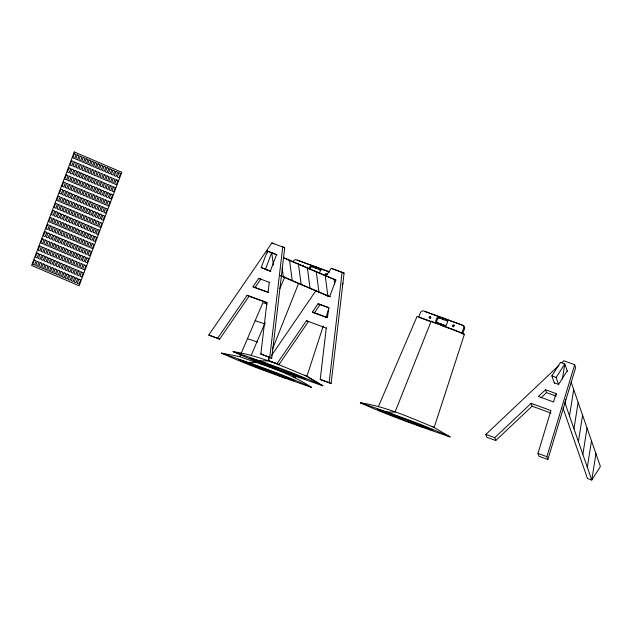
<?xml version="1.0" encoding="UTF-8"?>
<svg xmlns="http://www.w3.org/2000/svg" width="632" height="632" viewBox="0 0 632 632"><rect width="100%" height="100%" fill="white"/><g stroke="black" fill="none" stroke-linecap="round" stroke-linejoin="round"><path stroke-width="0.95" d="M326.175 275.639L326.254 274.47L327.321 274.114M430.179 318.275L430.89 317.327L430.321 316.379L429.254 316.735L429.175 317.904L430.179 318.275L430.202 317.138M453.484 326.768L454.195 325.828L453.618 324.88L452.559 325.235L452.473 326.404L453.484 326.768L453.5 325.63L454.558 325.275M260.858 354.046L266.902 302.562L247.104 295.334L217.653 338.294L208.758 335.047L271.894 242.941L284.708 247.736L271.736 358.139L260.858 354.046L271.736 358.139M269.295 282.212L268.118 292.253L252.998 286.738L258.741 278.364L269.516 282.417M269.753 357.293L282.725 246.891L284.708 247.736M325.733 276.405L331.271 268.323L344.077 273.127L331.105 383.521L320.227 379.429L326.278 327.945M331.105 383.521L329.13 382.676L342.102 272.274M562.401 378.995L564.795 363.945L560.497 362.373L551.855 375.898L554.398 383.229M565.656 399.345L565.055 403.113L591.757 480.051L600.4 466.527L571.154 382.257M569.503 415.935L573.69 389.589M573.959 428.757L578.146 402.41M578.406 441.578L582.593 415.232M582.854 454.4L587.049 428.054M587.31 467.23L591.497 440.875M595.952 453.697L591.757 480.051L587.468 478.479L562.986 407.956M561.69 362.815L563.839 360.785L574.67 364.735L575.665 367.587L547.857 459.519L538.962 456.272L537.966 453.428L550.938 410.555L531.133 403.327L494.769 437.676L485.866 434.429L558.83 365.517M556.057 393.61L553.529 401.968L538.409 396.454L545.503 389.754L556.057 393.61L556.555 395.032M547.857 459.519L546.87 456.675L574.67 364.735M306.915 376.309C283.002 366.426 258.899 355.492 233.097 351.605C262.201 364.83 292.632 375.313 322.865 385.757L306.915 376.309L323.244 326.009M325.97 317.62L328.988 308.305M378.513 406.305L417.104 316.324L452.536 329.24L464.402 334.312L434.152 427.469C410.239 417.586 386.144 406.653 360.343 402.766C389.438 415.99 419.877 426.474 450.11 436.917L432.091 426.284M268.339 270.591L261.214 267.549L267.431 251.007L277.069 254.854M270.852 271.397L265.511 269.113L271.728 252.571L273.387 265.171M308.858 268.845L309.451 267.273A1.24 1.122 -66.9 0 1 310.968 266.483L320.495 270.014A1.24 1.122 -66.9 0 1 320.977 270.362M309.798 269.248L310.391 267.676A1.24 1.122 -66.9 0 1 311.908 266.886M319.294 273.553L320.187 271.183A1.24 1.122 -66.9 0 0 319.555 269.611M342.283 284.874L342.971 283.033M440.283 325.117L440.725 323.94L441.665 324.335M424.475 311.347L463.303 325.512A2.844 2.567 -66.9 0 1 464.567 328.656L462.79 333.38L461.85 332.977L463.619 328.253A2.844 2.567 -66.9 0 0 462.363 325.109L423.527 310.944A2.844 2.567 -66.9 0 0 420.493 312.524L418.716 317.256L430.4 321.514M269.619 356.314L267.802 360.896L259.76 360.888L266.688 363.85M272.542 348.967L298.438 283.815M239.733 356.661C264.121 365.525 289.598 372.643 311.323 387.274C281.09 376.838 250.659 366.355 221.563 353.13L239.733 356.661L262.888 302.673L267.218 304.118M251.275 355.145L265.163 322.747M279.834 288.555L284.85 276.856M558.696 384.793L556.152 377.47L564.795 363.945L567.338 371.268M567.196 370.873L558.554 384.398L554.264 382.834M208.758 335.047L219.636 339.139L249.079 296.187L267.083 302.752M252.998 286.738L254.973 287.584L260.716 279.21L258.741 278.364M268.126 360.43L277.029 363.677L306.473 320.724L308.456 321.57L279.004 364.522L268.126 360.43L270.346 357.199M271.452 355.579L316.316 290.143M312.366 312.121L318.109 303.747L328.672 307.594L327.487 317.635L312.366 312.121L326.799 317.509M314.349 312.966L320.092 304.592L328.885 307.8M485.866 434.429L486.861 437.273L495.757 440.52L532.12 406.178L551.025 413.075M540.818 397.963L546.49 392.606L556.168 396.138M302.017 265.574L303.076 265.219L303.652 266.167M256.26 362.42L248.226 362.413L255.146 365.375M462.577 333.712L464.402 334.312M255.17 320.669L264.887 323.955M247.452 338.665L257.477 342.062M233.097 351.605C263.331 362.049 293.762 372.532 322.865 385.757M221.563 353.13C251.789 363.566 282.228 374.049 311.323 387.274M360.343 402.766C390.576 413.209 421.007 423.693 450.11 436.917M344.077 273.127L331.271 268.323M297.23 260.187L329.588 271.989L296.29 259.784A2.844 2.567 -66.9 0 0 293.256 261.364M273.103 253.377L276.54 254.633L270.322 271.175L266.033 269.603M332.479 278.759L335.916 280.016L329.699 296.558L325.401 294.994M447.74 321.175L438.213 317.643A1.24 1.122 -66.9 0 0 436.696 318.433L435.803 320.795A1.24 1.122 -66.9 0 0 436.436 322.367L445.023 325.504A1.24 1.122 -66.9 0 0 446.54 324.714L447.424 322.352A1.24 1.122 -66.9 0 0 446.8 320.772M445.963 325.907L437.376 322.77A1.24 1.122 -66.9 0 1 436.744 321.198L437.636 318.836A1.24 1.122 -66.9 0 1 439.153 318.046M441.183 325.448L461.85 332.977M261.214 267.549L265.511 269.113M551.855 375.898L556.152 377.47M254.973 287.584L268.316 292.45M306.473 320.724L326.46 328.134M537.966 453.428L546.87 456.675M320.227 379.429L329.13 382.676M271.894 242.941L273.877 243.786M443.885 318.433L442.945 318.03L442.503 319.207L443.443 319.61M283.302 257.524L335.853 279.984M272.779 253.29L267.431 251.007L267.692 252.942M283.468 257.864L285.245 258.622M286.138 259.002L294.149 262.43M295.041 262.809L303.06 266.238M303.945 266.617L311.963 270.046M312.856 270.425L320.866 273.853M321.759 274.233L331.555 278.42M437.794 324.05L431.15 321.214L395.04 412.064L387.005 412.056L393.933 415.011M280.648 275.584L330.52 296.906M280.805 275.923L328.008 296.108M318.109 303.747L320.092 304.592M247.104 295.334L249.079 296.187M217.653 338.294L219.636 339.139M277.029 363.677L279.004 364.522M416.52 424.672L423.448 427.635L420.217 424.349M289.274 373.512L296.203 376.475L292.972 373.188M277.74 375.029L284.661 377.991L282.077 375.361M293.311 376.64L295.373 377.833M304.853 375.124L319.539 383.837M545.503 389.754L546.49 392.606M531.133 403.327L532.12 406.178M494.769 437.676L495.757 440.52M334.067 279.226L334.707 284.068M325.164 275.418L327.85 295.768M316.253 271.61L318.947 291.96M307.35 267.802L310.036 288.153M298.446 263.994L301.132 284.345M289.535 260.187L292.229 280.537M282.172 268.007L283.318 276.729M325.314 274.067L325.227 275.244L326.238 275.607L326.949 274.667L326.381 273.711L325.314 274.067M74.26 151.949L31.6 265.456L79.126 285.775L121.794 172.275L74.26 151.949M34.326 260.076L32.753 264.263L34.507 265.013L36.079 260.826L34.326 260.076M36.996 252.982L35.424 257.169L37.177 257.919L38.749 253.732L36.996 252.982M39.658 245.888L38.086 250.075L39.84 250.825L41.412 246.638L39.658 245.888M42.328 238.793L40.756 242.98L42.51 243.731L44.082 239.544L42.328 238.793M44.998 231.699L43.418 235.886L45.172 236.637L46.744 232.45L44.998 231.699M47.661 224.605L46.089 228.792L47.842 229.542L49.414 225.355L47.661 224.605M50.331 217.511L48.751 221.698L50.505 222.448L52.077 218.261L50.331 217.511M52.993 210.417L51.421 214.603L53.175 215.354L54.747 211.167L52.993 210.417M55.663 203.322L54.083 207.509L55.837 208.26L57.417 204.073L55.663 203.322M58.326 196.228L56.754 200.415L58.507 201.166L60.08 196.979L58.326 196.228M60.996 189.134L59.416 193.321L61.17 194.071L62.75 189.884L60.996 189.134M63.658 182.04L62.086 186.227L63.84 186.977L65.412 182.79L63.658 182.04M66.328 174.946L64.756 179.133L66.502 179.883L68.082 175.696L66.328 174.946M68.991 167.851L67.419 172.038L69.172 172.789L70.745 168.602L68.991 167.851M71.661 160.757L70.089 164.944L71.835 165.695L73.415 161.508L71.661 160.757M74.323 153.663L72.751 157.85L74.505 158.6L76.077 154.413L74.323 153.663M37.296 261.348L35.724 265.535L37.478 266.277L39.05 262.098L37.296 261.348M39.966 254.254L38.394 258.441L40.148 259.191L41.72 255.004L39.966 254.254M42.628 247.159L41.056 251.346L42.81 252.097L44.382 247.91L42.628 247.159M45.299 240.065L43.727 244.252L45.48 245.003L47.052 240.816L45.299 240.065M47.969 232.971L46.389 237.158L48.143 237.909L49.715 233.722L47.969 232.971M50.631 225.877L49.059 230.064L50.813 230.814L52.385 226.627L50.631 225.877M53.301 218.783L51.721 222.97L53.475 223.72L55.055 219.533L53.301 218.783M55.964 211.688L54.392 215.875L56.145 216.626L57.717 212.439L55.964 211.688M58.634 204.594L57.054 208.781L58.808 209.532L60.388 205.345L58.634 204.594M61.296 197.5L59.724 201.687L61.478 202.438L63.05 198.25L61.296 197.5M63.966 190.406L62.394 194.593L64.14 195.343L65.72 191.156L63.966 190.406M66.629 183.312L65.056 187.499L66.81 188.249L68.382 184.062L66.629 183.312M69.299 176.217L67.727 180.404L69.473 181.155L71.053 176.968L69.299 176.217M71.961 169.123L70.389 173.31L72.143 174.061L73.715 169.874L71.961 169.123M74.631 162.029L73.059 166.216L74.813 166.966L76.385 162.78L74.631 162.029M77.294 154.935L75.721 159.122L77.475 159.872L79.047 155.685L77.294 154.935M40.266 262.612L38.694 266.799L40.448 267.549L42.02 263.362L40.266 262.612M42.937 255.518L41.364 259.705L43.118 260.455L44.69 256.268L42.937 255.518M45.607 248.423L44.027 252.61L45.781 253.361L47.353 249.174L45.607 248.423M48.269 241.337L46.697 245.516L48.451 246.267L50.023 242.08L48.269 241.337M50.939 234.243L49.359 238.422L51.113 239.173L52.685 234.986L50.939 234.243M53.601 227.149L52.029 231.336L53.783 232.078L55.355 227.891L53.601 227.149M56.272 220.055L54.692 224.242L56.446 224.984L58.026 220.797L56.272 220.055M58.934 212.96L57.362 217.147L59.116 217.89L60.688 213.703L58.934 212.96M61.604 205.866L60.024 210.053L61.778 210.796L63.358 206.617L61.604 205.866M64.266 198.772L62.694 202.959L64.448 203.709L66.02 199.522L64.266 198.772M66.937 191.678L65.365 195.865L67.111 196.615L68.691 192.428L66.937 191.678M69.599 184.584L68.027 188.77L69.781 189.521L71.353 185.334L69.599 184.584M72.269 177.489L70.697 181.676L72.443 182.427L74.023 178.24L72.269 177.489M74.931 170.395L73.359 174.582L75.113 175.333L76.685 171.146L74.931 170.395M77.602 163.301L76.03 167.488L77.783 168.238L79.356 164.051L77.602 163.301M80.264 156.207L78.692 160.394L80.446 161.144L82.018 156.957L80.264 156.207M43.237 263.884L41.665 268.071L43.418 268.821L44.991 264.634L43.237 263.884M45.907 256.79L44.335 260.977L46.089 261.727L47.661 257.54L45.907 256.79M48.577 249.695L46.997 253.882L48.751 254.633L50.323 250.446L48.577 249.695M51.239 242.601L49.667 246.788L51.421 247.539L52.993 243.352L51.239 242.601M53.91 235.507L52.33 239.694L54.083 240.444L55.663 236.257L53.91 235.507M56.572 228.413L55 232.6L56.754 233.35L58.326 229.163L56.572 228.413M59.242 221.319L57.662 225.506L59.416 226.256L60.996 222.069L59.242 221.319M61.904 214.224L60.332 218.411L62.086 219.162L63.658 214.975L61.904 214.224M64.575 207.13L62.995 211.317L64.748 212.068L66.328 207.881L64.575 207.13M67.237 200.036L65.665 204.223L67.419 204.973L68.991 200.786L67.237 200.036M69.907 192.942L68.335 197.129L70.081 197.879L71.661 193.692L69.907 192.942M72.569 185.847L70.997 190.035L72.751 190.785L74.323 186.598L72.569 185.847M75.24 178.761L73.668 182.94L75.421 183.691L76.993 179.504L75.24 178.761M77.902 171.667L76.33 175.854L78.084 176.597L79.656 172.41L77.902 171.667M80.572 164.573L79 168.76L80.754 169.502L82.326 165.315L80.572 164.573M83.234 157.479L81.662 161.666L83.416 162.408L84.988 158.221L83.234 157.479M46.215 265.156L44.635 269.343L46.389 270.093L47.961 265.906L46.215 265.156M48.877 258.061L47.305 262.248L49.059 262.999L50.631 258.812L48.877 258.061M51.547 250.967L49.968 255.154L51.721 255.905L53.293 251.718L51.547 250.967M54.21 243.873L52.638 248.06L54.392 248.81L55.964 244.624L54.21 243.873M56.88 236.779L55.3 240.966L57.054 241.716L58.634 237.529L56.88 236.779M59.542 229.685L57.97 233.872L59.724 234.622L61.296 230.435L59.542 229.685M62.213 222.59L60.633 226.777L62.386 227.528L63.966 223.341L62.213 222.59M64.875 215.496L63.303 219.683L65.056 220.434L66.629 216.247L64.875 215.496M67.545 208.402L65.973 212.589L67.719 213.34L69.299 209.153L67.545 208.402M70.207 201.308L68.635 205.495L70.389 206.245L71.961 202.058L70.207 201.308M72.877 194.214L71.305 198.401L73.051 199.151L74.631 194.964L72.877 194.214M75.54 187.119L73.968 191.306L75.721 192.057L77.294 187.87L75.54 187.119M78.21 180.025L76.638 184.212L78.392 184.963L79.964 180.776L78.21 180.025M80.872 172.931L79.3 177.118L81.054 177.869L82.626 173.681L80.872 172.931M83.543 165.837L81.97 170.024L83.724 170.774L85.296 166.587L83.543 165.837M86.205 158.743L84.633 162.93L86.386 163.68L87.959 159.493L86.205 158.743M49.185 266.428L47.605 270.615L49.359 271.365L50.931 267.178L49.185 266.428M51.848 259.333L50.276 263.52L52.029 264.271L53.601 260.084L51.848 259.333M54.518 252.239L52.938 256.426L54.692 257.177L56.272 252.99L54.518 252.239M57.18 245.145L55.608 249.332L57.362 250.082L58.934 245.895L57.18 245.145M59.85 238.051L58.27 242.238L60.024 242.988L61.604 238.801L59.85 238.051M62.513 230.957L60.941 235.143L62.694 235.894L64.266 231.707L62.513 230.957M65.183 223.862L63.603 228.049L65.357 228.8L66.937 224.613L65.183 223.862M67.845 216.768L66.273 220.955L68.027 221.706L69.599 217.519L67.845 216.768M70.515 209.674L68.943 213.861L70.689 214.611L72.269 210.424L70.515 209.674M73.178 202.58L71.606 206.767L73.359 207.517L74.931 203.33L73.178 202.58M75.848 195.486L74.276 199.673L76.03 200.423L77.602 196.236L75.848 195.486M78.51 188.391L76.938 192.578L78.692 193.329L80.264 189.142L78.51 188.391M81.18 181.297L79.608 185.484L81.362 186.235L82.934 182.048L81.18 181.297M83.843 174.203L82.271 178.39L84.024 179.14L85.597 174.953L83.843 174.203M86.513 167.109L84.941 171.296L86.695 172.046L88.267 167.859L86.513 167.109M89.175 160.015L87.603 164.202L89.357 164.952L90.929 160.765L89.175 160.015M52.156 267.692L50.576 271.878L52.33 272.629L53.902 268.442L52.156 267.692M54.818 260.605L53.246 264.784L55 265.535L56.572 261.348L54.818 260.605M57.488 253.511L55.908 257.69L57.662 258.441L59.242 254.254L57.488 253.511M60.151 246.417L58.579 250.604L60.332 251.346L61.904 247.159L60.151 246.417M62.821 239.323L61.241 243.51L62.995 244.252L64.575 240.065L62.821 239.323M65.483 232.228L63.911 236.415L65.665 237.158L67.237 232.971L65.483 232.228M68.153 225.134L66.581 229.321L68.327 230.064L69.907 225.885L68.153 225.134M70.816 218.04L69.244 222.227L70.997 222.97L72.569 218.791L70.816 218.04M73.486 210.946L71.914 215.133L73.66 215.883L75.24 211.696L73.486 210.946M76.148 203.852L74.576 208.039L76.33 208.789L77.902 204.602L76.148 203.852M78.818 196.757L77.246 200.944L79 201.695L80.572 197.508L78.818 196.757M81.481 189.663L79.909 193.85L81.662 194.601L83.234 190.414L81.481 189.663M84.151 182.569L82.579 186.756L84.333 187.507L85.905 183.32L84.151 182.569M86.813 175.475L85.241 179.662L86.995 180.412L88.567 176.225L86.813 175.475M89.483 168.381L87.911 172.568L89.665 173.318L91.237 169.131L89.483 168.381M92.146 161.286L90.574 165.473L92.327 166.224L93.899 162.037L92.146 161.286M55.126 268.963L53.546 273.15L55.3 273.901L56.88 269.714L55.126 268.963M57.789 261.869L56.216 266.056L57.97 266.807L59.542 262.62L57.789 261.869M60.459 254.775L58.879 258.962L60.633 259.713L62.213 255.525L60.459 254.775M63.121 247.681L61.549 251.868L63.303 252.618L64.875 248.431L63.121 247.681M65.791 240.587L64.211 244.774L65.965 245.524L67.545 241.337L65.791 240.587M68.454 233.492L66.881 237.679L68.635 238.43L70.207 234.243L68.454 233.492M71.124 226.398L69.552 230.585L71.297 231.336L72.877 227.149L71.124 226.398M73.786 219.304L72.214 223.491L73.968 224.242L75.54 220.055L73.786 219.304M76.456 212.21L74.884 216.397L76.638 217.147L78.21 212.96L76.456 212.21M79.119 205.116L77.546 209.303L79.3 210.053L80.872 205.866L79.119 205.116M81.789 198.029L80.217 202.208L81.97 202.959L83.543 198.772L81.789 198.029M84.451 190.935L82.879 195.114L84.633 195.865L86.205 191.678L84.451 190.935M87.121 183.841L85.549 188.028L87.303 188.77L88.875 184.584L87.121 183.841M89.784 176.747L88.211 180.934L89.965 181.676L91.537 177.489L89.784 176.747M92.454 169.653L90.882 173.84L92.635 174.582L94.208 170.403L92.454 169.653M95.116 162.558L93.544 166.745L95.298 167.488L96.87 163.309L95.116 162.558M58.097 270.235L56.517 274.422L58.27 275.173L59.85 270.986L58.097 270.235M60.759 263.141L59.187 267.328L60.941 268.079L62.513 263.892L60.759 263.141M63.429 256.047L61.849 260.234L63.603 260.984L65.183 256.797L63.429 256.047M66.091 248.953L64.519 253.14L66.273 253.89L67.845 249.703L66.091 248.953M68.762 241.858L67.189 246.046L68.935 246.796L70.515 242.609L68.762 241.858M71.424 234.764L69.852 238.951L71.606 239.702L73.178 235.515L71.424 234.764M74.094 227.67L72.522 231.857L74.268 232.608L75.848 228.421L74.094 227.67M76.756 220.576L75.184 224.763L76.938 225.513L78.51 221.326L76.756 220.576M79.427 213.482L77.855 217.669L79.608 218.419L81.18 214.232L79.427 213.482M82.089 206.388L80.517 210.575L82.271 211.325L83.843 207.138L82.089 206.388M84.759 199.293L83.187 203.48L84.941 204.231L86.513 200.044L84.759 199.293M87.421 192.199L85.849 196.386L87.603 197.137L89.175 192.95L87.421 192.199M90.092 185.105L88.52 189.292L90.273 190.042L91.845 185.855L90.092 185.105M92.754 178.011L91.182 182.198L92.936 182.948L94.508 178.761L92.754 178.011M95.424 170.917L93.852 175.104L95.606 175.854L97.178 171.667L95.424 170.917M98.086 163.822L96.514 168.009L98.268 168.76L99.84 164.573L98.086 163.822M61.067 271.507L59.487 275.694L61.241 276.445L62.821 272.258L61.067 271.507M63.729 264.413L62.157 268.6L63.911 269.351L65.483 265.163L63.729 264.413M66.4 257.319L64.82 261.506L66.573 262.256L68.153 258.069L66.4 257.319M69.062 250.225L67.49 254.412L69.244 255.162L70.816 250.975L69.062 250.225M71.732 243.13L70.16 247.317L71.906 248.068L73.486 243.881L71.732 243.13M74.394 236.036L72.822 240.223L74.576 240.974L76.148 236.787L74.394 236.036M77.064 228.942L75.492 233.129L77.246 233.88L78.818 229.693L77.064 228.942M79.727 221.848L78.155 226.035L79.909 226.785L81.481 222.598L79.727 221.848M82.397 214.754L80.825 218.941L82.579 219.691L84.151 215.504L82.397 214.754M85.059 207.659L83.487 211.846L85.241 212.597L86.813 208.41L85.059 207.659M87.73 200.565L86.157 204.752L87.911 205.503L89.483 201.316L87.73 200.565M90.392 193.471L88.82 197.658L90.574 198.409L92.146 194.221L90.392 193.471M93.062 186.377L91.49 190.564L93.244 191.314L94.816 187.127L93.062 186.377M95.724 179.283L94.152 183.47L95.906 184.22L97.478 180.033L95.724 179.283M98.395 172.188L96.822 176.375L98.576 177.126L100.148 172.939L98.395 172.188M101.065 165.094L99.485 169.281L101.239 170.032L102.811 165.845L101.065 165.094M64.037 272.779L62.457 276.958L64.211 277.709L65.791 273.522L64.037 272.779M66.7 265.685L65.128 269.872L66.881 270.615L68.454 266.428L66.7 265.685M69.37 258.591L67.798 262.778L69.544 263.52L71.124 259.333L69.37 258.591M72.032 251.497L70.46 255.683L72.214 256.426L73.786 252.239L72.032 251.497M74.702 244.402L73.13 248.589L74.876 249.332L76.456 245.153L74.702 244.402M77.365 237.308L75.793 241.495L77.546 242.238L79.119 238.059L77.365 237.308M80.035 230.214L78.463 234.401L80.217 235.151L81.789 230.964L80.035 230.214M82.697 223.12L81.125 227.307L82.879 228.057L84.451 223.87L82.697 223.12M85.367 216.025L83.795 220.213L85.549 220.963L87.121 216.776L85.367 216.025M88.03 208.931L86.458 213.118L88.211 213.869L89.784 209.682L88.03 208.931M90.7 201.837L89.128 206.024L90.882 206.775L92.454 202.588L90.7 201.837M93.362 194.743L91.79 198.93L93.544 199.68L95.116 195.493L93.362 194.743M96.032 187.649L94.46 191.836L96.214 192.586L97.786 188.399L96.032 187.649M98.695 180.555L97.123 184.742L98.876 185.492L100.449 181.305L98.695 180.555M101.365 173.46L99.793 177.647L101.547 178.398L103.119 174.211L101.365 173.46M104.035 166.366L102.455 170.553L104.209 171.304L105.781 167.117L104.035 166.366M67.008 274.043L65.428 278.23L67.182 278.981L68.762 274.794L67.008 274.043M69.67 266.949L68.098 271.136L69.852 271.886L71.424 267.699L69.67 266.949M72.34 259.855L70.768 264.042L72.514 264.792L74.094 260.605L72.34 259.855M75.003 252.761L73.431 256.947L75.184 257.698L76.756 253.511L75.003 252.761M77.673 245.666L76.101 249.853L77.855 250.604L79.427 246.417L77.673 245.666M80.335 238.572L78.763 242.759L80.517 243.51L82.089 239.323L80.335 238.572M83.005 231.478L81.433 235.665L83.187 236.415L84.759 232.228L83.005 231.478M85.668 224.384L84.096 228.571L85.849 229.321L87.421 225.134L85.668 224.384M88.338 217.297L86.766 221.477L88.52 222.227L90.092 218.04L88.338 217.297M91 210.203L89.428 214.382L91.182 215.133L92.754 210.946L91 210.203M93.67 203.109L92.098 207.296L93.852 208.039L95.424 203.852L93.67 203.109M96.333 196.015L94.761 200.202L96.514 200.944L98.086 196.757L96.333 196.015M99.003 188.921L97.431 193.108L99.184 193.85L100.757 189.663L99.003 188.921M101.673 181.826L100.093 186.013L101.847 186.756L103.419 182.577L101.673 181.826M104.335 174.732L102.763 178.919L104.517 179.67L106.089 175.483L104.335 174.732M107.005 167.638L105.425 171.825L107.179 172.576L108.751 168.389L107.005 167.638M69.978 275.315L68.406 279.502L70.152 280.252L71.732 276.065L69.978 275.315M72.641 268.221L71.068 272.408L72.822 273.158L74.394 268.971L72.641 268.221M75.311 261.127L73.739 265.314L75.484 266.064L77.064 261.877L75.311 261.127M77.973 254.032L76.401 258.219L78.155 258.97L79.727 254.783L77.973 254.032M80.643 246.938L79.071 251.125L80.825 251.876L82.397 247.689L80.643 246.938M83.306 239.844L81.733 244.031L83.487 244.782L85.059 240.595L83.306 239.844M85.976 232.75L84.404 236.937L86.157 237.687L87.73 233.5L85.976 232.75M88.638 225.656L87.066 229.843L88.82 230.593L90.392 226.406L88.638 225.656M91.308 218.561L89.736 222.748L91.49 223.499L93.062 219.312L91.308 218.561M93.971 211.467L92.398 215.654L94.152 216.405L95.724 212.218L93.971 211.467M96.641 204.373L95.069 208.56L96.822 209.31L98.395 205.123L96.641 204.373M99.303 197.279L97.731 201.466L99.485 202.216L101.057 198.029L99.303 197.279M101.973 190.185L100.401 194.372L102.155 195.122L103.727 190.935L101.973 190.185M104.643 183.09L103.063 187.277L104.817 188.028L106.389 183.841L104.643 183.09M107.306 175.996L105.734 180.183L107.487 180.934L109.06 176.747L107.306 175.996M109.976 168.902L108.396 173.089L110.15 173.84L111.73 169.653L109.976 168.902M72.949 276.587L71.376 280.774L73.122 281.524L74.702 277.337L72.949 276.587M75.611 269.493L74.039 273.68L75.793 274.43L77.365 270.243L75.611 269.493M78.281 262.399L76.709 266.586L78.463 267.336L80.035 263.149L78.281 262.399M80.943 255.304L79.371 259.491L81.125 260.242L82.697 256.055L80.943 255.304M83.614 248.21L82.041 252.397L83.795 253.148L85.367 248.961L83.614 248.21M86.276 241.116L84.704 245.303L86.458 246.053L88.03 241.866L86.276 241.116M88.946 234.022L87.374 238.209L89.128 238.959L90.7 234.772L88.946 234.022M91.608 226.928L90.036 231.115L91.79 231.865L93.362 227.678L91.608 226.928M94.279 219.833L92.707 224.02L94.46 224.771L96.032 220.584L94.279 219.833M96.941 212.739L95.369 216.926L97.123 217.677L98.695 213.49L96.941 212.739M99.611 205.645L98.039 209.832L99.793 210.582L101.365 206.395L99.611 205.645M102.281 198.551L100.701 202.738L102.455 203.488L104.027 199.301L102.281 198.551M104.944 191.457L103.371 195.644L105.125 196.394L106.697 192.207L104.944 191.457M107.614 184.362L106.034 188.549L107.788 189.3L109.36 185.113L107.614 184.362M110.276 177.268L108.704 181.455L110.458 182.206L112.03 178.019L110.276 177.268M112.946 170.174L111.366 174.361L113.12 175.111L114.7 170.924L112.946 170.174M75.919 277.859L74.347 282.046L76.093 282.788L77.673 278.601L75.919 277.859M78.581 270.765L77.009 274.952L78.763 275.694L80.335 271.507L78.581 270.765M81.251 263.67L79.679 267.857L81.433 268.6L83.005 264.421L81.251 263.67M83.914 256.576L82.342 260.763L84.096 261.506L85.668 257.327L83.914 256.576M86.584 249.482L85.012 253.669L86.766 254.42L88.338 250.233L86.584 249.482M89.246 242.388L87.674 246.575L89.428 247.325L91 243.138L89.246 242.388M91.916 235.294L90.344 239.481L92.098 240.231L93.67 236.044L91.916 235.294M94.579 228.199L93.007 232.386L94.761 233.137L96.333 228.95L94.579 228.199M97.249 221.105L95.677 225.292L97.431 226.043L99.003 221.856L97.249 221.105M99.911 214.011L98.339 218.198L100.093 218.948L101.665 214.762L99.911 214.011M102.582 206.917L101.009 211.104L102.763 211.854L104.335 207.667L102.582 206.917M105.252 199.823L103.672 204.01L105.425 204.76L106.998 200.573L105.252 199.823M107.914 192.728L106.342 196.915L108.096 197.666L109.668 193.479L107.914 192.728M110.584 185.634L109.004 189.821L110.758 190.572L112.338 186.385L110.584 185.634M113.246 178.54L111.674 182.727L113.428 183.478L115 179.291L113.246 178.54M115.917 171.446L114.337 175.633L116.09 176.383L117.67 172.196L115.917 171.446M78.889 279.123L77.317 283.31L79.071 284.06L80.643 279.873L78.889 279.123M81.552 272.029L79.98 276.216L81.733 276.966L83.306 272.779L81.552 272.029M84.222 264.934L82.65 269.121L84.404 269.872L85.976 265.685L84.222 264.934M86.884 257.84L85.312 262.027L87.066 262.778L88.638 258.591L86.884 257.84M89.554 250.746L87.982 254.933L89.736 255.683L91.308 251.497L89.554 250.746M92.217 243.652L90.645 247.839L92.398 248.589L93.971 244.402L92.217 243.652M94.887 236.566L93.315 240.745L95.069 241.495L96.641 237.308L94.887 236.566M97.549 229.471L95.977 233.65L97.731 234.401L99.303 230.214L97.549 229.471M100.219 222.377L98.647 226.564L100.401 227.307L101.973 223.12L100.219 222.377M102.89 215.283L101.31 219.47L103.063 220.213L104.635 216.025L102.89 215.283M105.552 208.189L103.98 212.376L105.734 213.118L107.306 208.931L105.552 208.189M108.222 201.095L106.642 205.282L108.396 206.024L109.968 201.845L108.222 201.095M110.884 194L109.312 198.187L111.066 198.93L112.638 194.751L110.884 194M113.555 186.906L111.975 191.093L113.728 191.844L115.308 187.657L113.555 186.906M116.217 179.812L114.645 183.999L116.399 184.749L117.971 180.562L116.217 179.812M118.887 172.718L117.307 176.905L119.061 177.655L120.641 173.468L118.887 172.718M315.708 266.87L315.257 268.047L316.205 268.45L316.648 267.265L315.708 266.87M258.725 360.951L250.161 358.099L281.311 370.605L305.801 379.263L291.842 373.299L258.725 360.951M247.191 362.468L238.627 359.616L252.587 365.588L294.259 380.788L280.3 374.815L247.191 362.468M385.97 412.111L377.407 409.26L408.556 421.765L433.046 430.424L419.087 424.459L385.97 412.111"/></g></svg>
